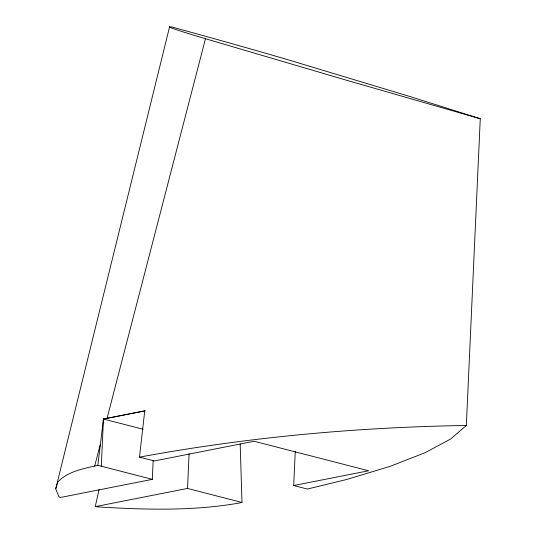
<?xml version="1.0" encoding="UTF-8"?>
<svg xmlns="http://www.w3.org/2000/svg" width="536" height="536" viewBox="0 0 536 536"><rect width="100%" height="100%" fill="white"/><g stroke="black" fill="none" stroke-linecap="round" stroke-linejoin="round"><path stroke-width="0.8" d="M101.304 466.22L103.448 419.031L145.055 410.831L103.448 419.031L97.833 465.322C83.851 468.598 68.34 471.057 57.922 481.844L55.731 488.798L58.766 496.309L60.059 497.555L152.318 479.365L153.182 460.324M99.053 489.515L95.267 506.627L187.526 488.443L189.101 453.67M480.269 118.751L346.102 80.112L205.469 38.726A151.554 2.781 15.4 0 1 172.552 27.175A151.554 2.781 15.4 0 1 293.494 61.412L410.891 96.815L480.269 118.751L466.34 425.463L450.642 439.011L425.035 452.753L390.121 466.347L346.738 479.472L307.356 489.046L293.701 485.529L295.242 451.587M293.701 485.529L368.587 470.762L254.158 441.269L154.308 460.953L139.487 457.134L144.76 410.757M55.731 488.798L169.59 26.8M94.711 465.938L100.152 444.954M107.1 418.16L205.469 38.726M240.175 443.835L242.004 502.48L238.889 503.096C193.255 511.083 146.63 509.77 100.574 507.083L95.267 506.627M139.487 457.134C247.264 437.249 356.788 427.219 466.34 425.463M103.448 419.031L143.125 429.256M97.833 465.322L152.318 479.365M187.526 488.443L242.004 502.48"/></g></svg>
